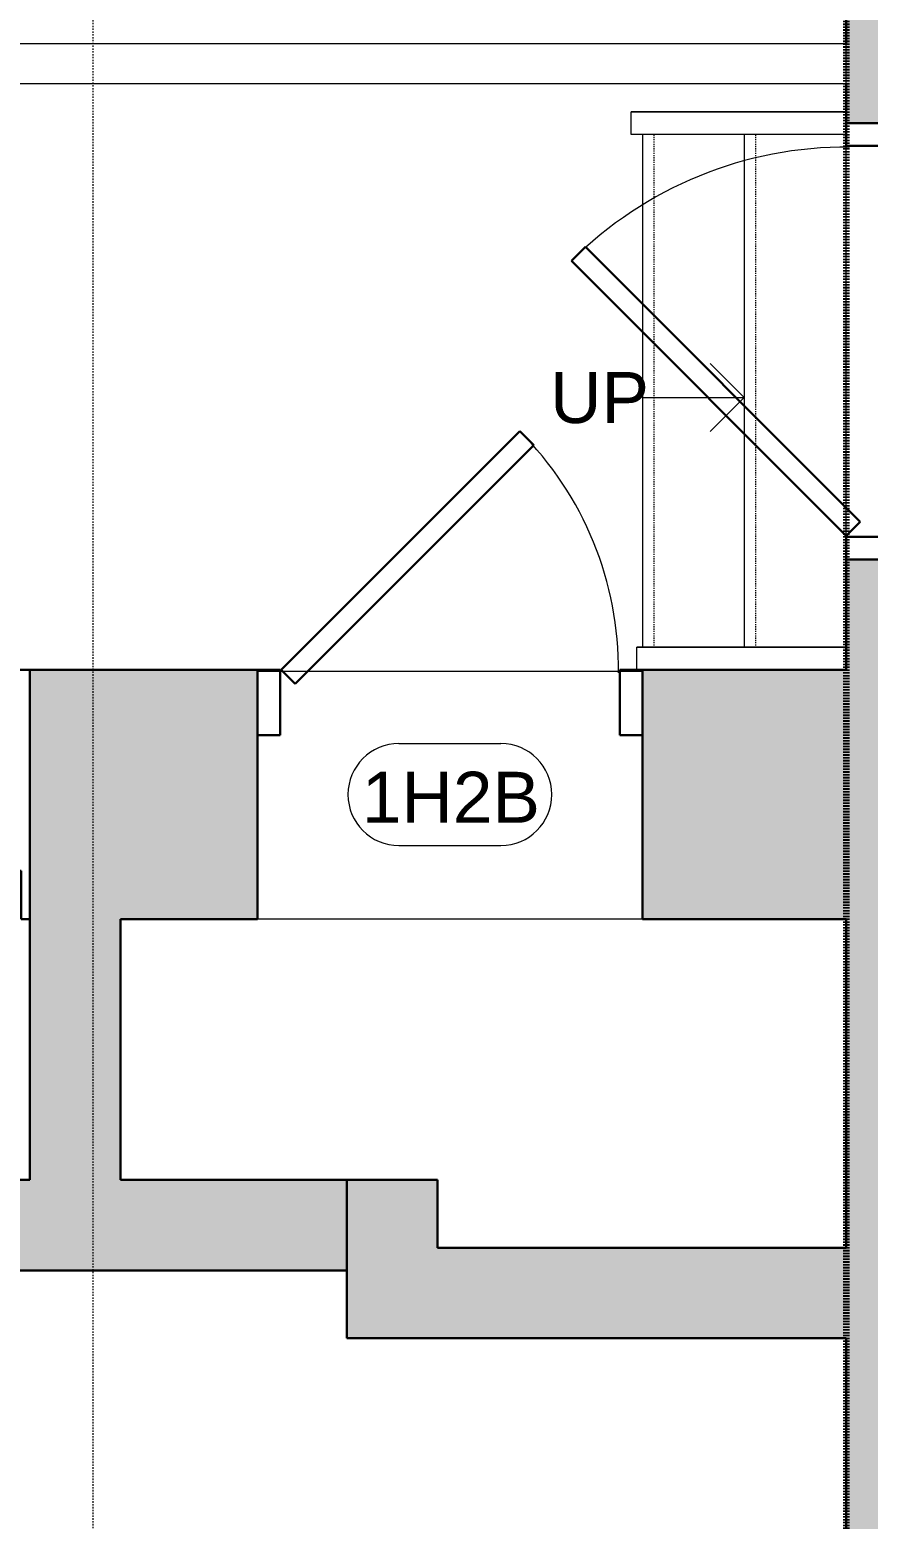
# Model space of a CAD drawing. Header units: inches. Extents: x -1287 to 1590, y -3558 to 989.
# Drawn here: x -70.4 to 3.7, y 31.5 to 163 of the extents above; entities that cross this region are included whole.
import ezdxf

# ---------------------------------------------------------------- set-up
doc = ezdxf.new("R2010")
doc.units = ezdxf.units.IN
doc.header["$MEASUREMENT"] = 0
for name, pattern in [('Dash', [0.25, 0.125, -0.125]), ('Dash_2_', [0.25, 0.125, -0.125]), ('Overhead 1_16_', [0.101562, 0.0625, -0.039062])]:
    doc.linetypes.add(name, pattern=pattern)
for name, color, linetype, lineweight in [('A-ANNO-MATC', 214, 'Dash', 140), ('A-DOOR', 31, 'Continuous', 18), ('A-DOOR-FRAM', 31, 'Continuous', 30), ('A-DOOR-IDEN', 31, 'Continuous', 9), ('A-FLOR', 192, 'Continuous', 18), ('A-FLOR-HRAL', 11, 'Continuous', 18), ('A-GLAZ', 151, 'Continuous', 18), ('A-WALL', 113, 'Continuous', 18), ('A-WALL-PATT', 111, 'Continuous', 18), ('G-ANNO-SYMB', 111, 'Continuous', 9), ('I-WALL', 2, 'Continuous', 18), ('S-STRS', 31, 'Continuous', 18), ('S-STRS-ANNO', 31, 'Continuous', 9), ('S-STRS-IDEN', 31, 'Continuous', 9)]:
    doc.layers.add(name, color=color, linetype=linetype, lineweight=lineweight)
doc.styles.add('Swis721 Lt BT', font='swissl.ttf', dxfattribs={"height": 4.5})

# ---------------------------------------------------------------- blocks, each defined once
blk = doc.blocks.new('Single Flush - D2 2_10_5_ X 8_-7364776-1st Floor Construction')
at = {"layer": 'A-DOOR', "color": 8, "lineweight": 30}
for p, q in [((-8.34, -31.28), (15.92, -7.01)), ((15.92, -7.01), (17.16, -8.25)), ((17.16, -8.25), (-7.11, -32.51)), ((-7.11, -32.51), (-8.34, -31.28))]:
    blk.add_line(p, q, dxfattribs=at)
at = {"layer": 'A-DOOR', "lineweight": 9}
blk.add_arc((17.16, -8.25), 34.31, 179.5, 225, dxfattribs=at)
at = {"layer": 'A-DOOR-FRAM', "color": 8}
for p, q in [((-19.25, -2.5), (-19.25, -8.25)), ((-19.25, -2.5), (-17.25, -2.5)), ((-17.25, -2.5), (-17.25, -8.25)), ((17.25, -2.5), (17.25, -8.25)), ((17.25, -2.5), (19.25, -2.5)), ((19.25, -2.5), (19.25, -8.25)), ((-19.25, -8.25), (-17.25, -8.25)), ((17.25, -8.25), (19.25, -8.25))]:
    blk.add_line(p, q, dxfattribs=at)
blk = doc.blocks.new('Double Hung - 16_ x  5_ 6_-6975701-1st Floor Construction')
at = {"layer": 'A-GLAZ', "color": 8, "lineweight": 30}
for p, q in [((-6.75, 11), (-8, 11)), ((-6.75, 11), (-6.75, -6.75)), ((6.75, 11), (8, 11)), ((6.75, -6.75), (6.75, 11)), ((-7.25, -6.75), (-5.5, -6.75)), ((-7.25, -8.5), (-7.25, -6.75)), ((-7.25, -6.75), (-6.75, -6.75)), ((-7.25, -6.75), (-7.25, -11)), ((-5.5, -8.5), (-5.5, -6.75)), ((-5.5, -7.625), (5.5, -7.625)), ((5.5, -8.5), (5.5, -6.75)), ((7.25, -6.75), (5.5, -6.75)), ((6.75, -6.75), (7.25, -6.75)), ((7.25, -8.5), (7.25, -6.75)), ((7.25, -6.75), (7.25, -11)), ((-7.25, -8.5), (-5.5, -8.5)), ((7.25, -8.5), (5.5, -8.5)), ((-8, -11), (-7.25, -11)), ((8, -11), (7.25, -11))]:
    blk.add_line(p, q, dxfattribs=at)
blk = doc.blocks.new('Single Flush - D2 2_6_ X 8_-8253007-1st Floor Construction')
at = {"layer": 'A-DOOR', "color": 8, "lineweight": 30}
for p, q in [((-7.41, -30.84), (13.67, -9.76)), ((13.67, -9.76), (14.91, -11)), ((14.91, -11), (-6.17, -32.08)), ((-6.17, -32.08), (-7.41, -30.84))]:
    blk.add_line(p, q, dxfattribs=at)
at = {"layer": 'A-DOOR', "lineweight": 9}
blk.add_arc((14.91, -11), 29.81, 179.5, 225, dxfattribs=at)
at = {"layer": 'A-DOOR-FRAM', "color": 8}
for p, q in [((-17, -5.25), (-17, -11)), ((-17, -5.25), (-15, -5.25)), ((-15, -5.25), (-15, -11)), ((15, -5.25), (15, -11)), ((15, -5.25), (17, -5.25)), ((17, -5.25), (17, -11)), ((-17, -11), (-15, -11)), ((15, -11), (17, -11))]:
    blk.add_line(p, q, dxfattribs=at)
blk = doc.blocks.new('Top Rail Type - Top Rail_Internal_-8436578-1st Floor Construction')
at = {"layer": 'A-FLOR-HRAL', "lineweight": 9}
for p, q in [((-17.28, 153.72), (-17.28, 155.72)), ((-17.28, 155.72), (1.72, 155.72)), ((1.72, 154.72), (1.72, 153.72)), ((1.72, 153.72), (-17.28, 153.72))]:
    blk.add_line(p, q, dxfattribs=at)
blk = doc.blocks.new('Top Rail Type - Top Rail_Internal_-V95-1st Floor Construction')
at = {"layer": 'A-FLOR-HRAL', "lineweight": 9}
for p, q in [((-17.28, 153.72), (-17.28, 155.72)), ((1.72, 155.72), (-17.28, 155.72)), ((1.72, 153.72), (1.72, 154.72)), ((1.72, 153.72), (-17.28, 153.72))]:
    blk.add_line(p, q, dxfattribs=at)
blk = doc.blocks.new('Top Rail Type - Top Rail_Internal_-8436596-1st Floor Construction')
at = {"layer": 'A-FLOR-HRAL', "lineweight": 9}
for p, q in [((-16.78, 106.47), (-16.78, 108.47)), ((-16.78, 108.47), (1.72, 108.47)), ((-16.28, 106.47), (-16.78, 106.47))]:
    blk.add_line(p, q, dxfattribs=at)
blk = doc.blocks.new('Top Rail Type - Top Rail_Internal_-V96-1st Floor Construction')
at = {"layer": 'A-FLOR-HRAL', "lineweight": 9}
for p, q in [((-16.78, 106.47), (-16.78, 108.47)), ((1.72, 108.47), (-16.78, 108.47)), ((-16.28, 106.47), (-16.78, 106.47))]:
    blk.add_line(p, q, dxfattribs=at)
blk = doc.blocks.new('Door Tag - Door Tag-41184-1st Floor Construction')
at = {"layer": 'A-DOOR-IDEN'}
for p, q in [((-0.09375, 0.09375), (0.09375, 0.09375)), ((-0.09375, -0.09375), (0.09375, -0.09375))]:
    blk.add_line(p, q, dxfattribs=at)
for centre, start, end in [((-0.09375, 0), 90, 270), ((0.09375, 0), 270, 90)]:
    blk.add_arc(centre, 0.09375, start, end, dxfattribs=at)

msp = doc.modelspace()

# ---------------------------------------------------------------- hatches: boundary and pattern name
at = {"layer": 'A-WALL-PATT', "lineweight": 9}
h = msp.add_hatch(color=7, dxfattribs=at)
h.paths.add_polyline_path([(1.72, -1.17), (18.22, -1.17), (18.22, 116.22), (1.72, 116.22), (1.72, 47.47)], flags=0)
h.paths.add_polyline_path([(1.72, 154.72), (18.22, 154.72), (18.22, 335.37), (1.72, 335.37), (1.72, 158.24)], flags=0)
h.paths.add_polyline_path([(1.72, 388.37), (18.22, 388.37), (18.22, 814.52), (1.72, 814.52), (1.72, 423.46)], flags=0)
h = msp.add_hatch(color=7, dxfattribs=at)
h.paths.add_polyline_path([(-154.38, 84.47), (-154.38, 106.47), (-287.02, 106.47), (-287.02, 84.47), (-190.58, 84.47)], flags=0)
h.paths.add_polyline_path([(-50.28, 84.47), (-50.28, 106.47), (-70.38, 106.47), (-70.38, 84.47), (-62.38, 84.47)], flags=0)
h.paths.add_polyline_path([(1.72, 84.47), (1.72, 106.47), (-16.28, 106.47), (-16.28, 84.47)], flags=0)
h.paths.add_polyline_path([(-327.07, 84.47), (-327.07, 106.47), (-421.72, 106.47), (-421.72, 84.47), (-351.23, 84.47)], flags=0)
h.paths.add_polyline_path([(-511.89, 84.47), (-493.72, 84.47), (-493.72, 106.47), (-570.07, 106.47), (-570.07, 84.47)], flags=0)
for points in [[(-62.38, 61.47), (-62.38, 84.47), (-70.38, 84.47), (-70.38, 61.47)], [(-71.27, 53.47), (-42.38, 53.47), (-42.38, 61.47), (-71.27, 61.47), (-71.27, 54.48)], [(-42.38, 47.47), (-34.38, 47.47), (-34.38, 61.47), (-42.38, 61.47), (-42.38, 53.47)], [(-34.38, 47.47), (1.72, 47.47), (1.72, 55.47), (-34.38, 55.47), (-34.38, 54.48)]]:
    msp.add_hatch(color=7, dxfattribs=at).paths.add_polyline_path(points, flags=0)

# ---------------------------------------------------------------- linework, layer by layer
at = {"layer": 'A-ANNO-MATC'}
msp.add_line((1.72, 857.52), (1.72, -90.48), dxfattribs=at)
at = {"layer": 'A-FLOR'}
for p, q in [((-16.28, 106.32), (-50.28, 106.32)), ((-16.28, 84.47), (-50.28, 84.47))]:
    msp.add_line(p, q, dxfattribs=at)
at = {"layer": 'A-WALL', "color": 8, "lineweight": 30}
for p, q in [((1.72, 317.28), (1.72, 161.74)), ((1.72, 158.24), (1.72, 154.72)), ((1.72, 154.72), (18.22, 154.72)), ((1.72, 116.22), (1.72, 106.47)), ((18.22, 116.22), (1.72, 116.22)), ((-50.28, 106.47), (-70.38, 106.47)), ((-70.38, 106.47), (-70.38, 61.47)), ((-50.28, 84.47), (-50.28, 106.47)), ((1.72, 106.47), (-16.28, 106.47)), ((-16.28, 106.47), (-16.28, 84.47)), ((-62.38, 84.47), (-50.28, 84.47)), ((-62.38, 61.47), (-62.38, 84.47)), ((-16.28, 84.47), (1.72, 84.47)), ((1.72, 84.47), (1.72, 55.47)), ((-70.38, 61.47), (-71.27, 61.47)), ((-34.38, 61.47), (-62.38, 61.47)), ((-42.38, 47.47), (-42.38, 61.47)), ((-34.38, 55.47), (-34.38, 61.47)), ((1.72, 55.47), (-34.38, 55.47)), ((-71.27, 53.47), (-42.38, 53.47)), ((-42.38, 47.47), (1.72, 47.47)), ((1.72, 47.47), (1.72, -1.17))]:
    msp.add_line(p, q, dxfattribs=at)
at = {"layer": 'A-WALL'}
msp.add_line((1.72, 158.24), (1.72, 161.74), dxfattribs=at)
at = {"layer": 'A-WALL', "lineweight": 9}
msp.add_line((1.72, 116.22), (1.72, 153.72), dxfattribs=at)
at = {"layer": 'G-ANNO-SYMB', "linetype": 'Dash_2_'}
msp.add_line((-64.8, -205.54), (-64.8, 988.77), dxfattribs=at)
at = {"layer": 'I-WALL'}
for p, q in [((1.72, 161.74), (-216.22, 161.74)), ((-216.22, 158.24), (1.72, 158.24))]:
    msp.add_line(p, q, dxfattribs=at)
at = {"layer": 'S-STRS', "lineweight": 9}
for p, q in [((-16.28, 153.72), (-16.28, 108.47)), ((-7.28, 153.72), (-7.28, 108.47))]:
    msp.add_line(p, q, dxfattribs=at)
at = {"layer": 'S-STRS', "linetype": 'Overhead 1_16_', "lineweight": 9}
for p, q in [((-15.28, 153.72), (-15.28, 108.47)), ((-6.28, 153.72), (-6.28, 108.47))]:
    msp.add_line(p, q, dxfattribs=at)
at = {"layer": 'S-STRS-ANNO'}
for p, q in [((-7.28, 130.52), (-10.28, 133.52)), ((-16.28, 130.52), (-7.28, 130.52)), ((-7.28, 130.52), (-10.28, 127.52))]:
    msp.add_line(p, q, dxfattribs=at)

# ---------------------------------------------------------------- block references
at = {"layer": 'A-DOOR'}
for name, p, rotation in [('Single Flush - D2 2_10_5_ X 8_-7364776-1st Floor Construction', (9.97, 135.47), 269.9999999999999), ('Single Flush - D2 2_6_ X 8_-8253007-1st Floor Construction', (-33.28, 95.47), 180)]:
    msp.add_blockref(name, p, dxfattribs=dict(at, rotation=rotation))
at = {"layer": 'A-DOOR-IDEN', "xscale": 47.99999999999997, "yscale": 47.99999999999997, "zscale": 47.99999999999997}
msp.add_blockref('Door Tag - Door Tag-41184-1st Floor Construction', (-33.28, 95.47), dxfattribs=at)
at = {"layer": 'A-FLOR-HRAL', "lineweight": 9}
for name in ['Top Rail Type - Top Rail_Internal_-8436578-1st Floor Construction', 'Top Rail Type - Top Rail_Internal_-V95-1st Floor Construction', 'Top Rail Type - Top Rail_Internal_-8436596-1st Floor Construction', 'Top Rail Type - Top Rail_Internal_-V96-1st Floor Construction']:
    msp.add_blockref(name, (0, 0), dxfattribs=at)
at = {"layer": 'A-GLAZ'}
msp.add_blockref('Double Hung - 16_ x  5_ 6_-6975701-1st Floor Construction', (-78.38, 95.47), dxfattribs=at)

# ---------------------------------------------------------------- texts
at = {"layer": 'A-DOOR-IDEN', "insert": (-41.05, 97.48), "char_height": 4.5, "width": 18.6345, "attachment_point": 1, "style": 'Swis721 Lt BT'}
msp.add_mtext('1H2B', dxfattribs=at)
at = {"layer": 'S-STRS-IDEN', "insert": (-24.43, 132.76), "char_height": 4.5, "width": 9.7692, "attachment_point": 1, "line_spacing_factor": 1.005062, "style": 'Swis721 Lt BT'}
msp.add_mtext('UP', dxfattribs=at)

doc.saveas('drawing.dxf')
